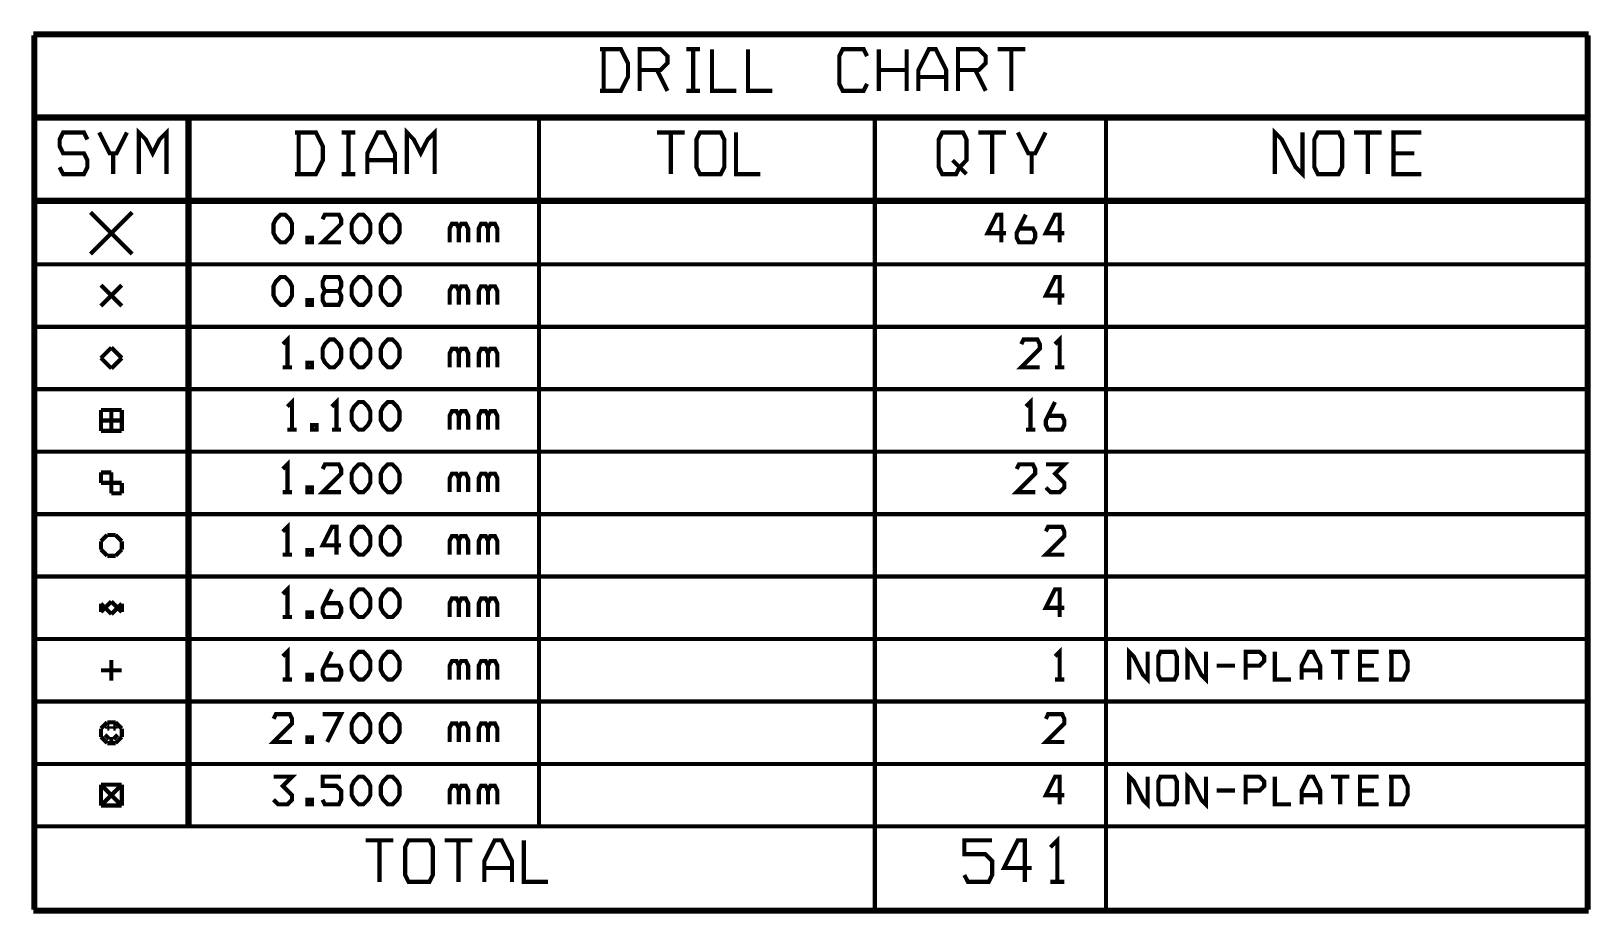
# Model space of a CAD drawing. Extents: x 528 to 725, y 889 to 1036.
# Drawn here: x 544.5 to 639.6, y 889 to 942.9 of the extents above; entities that cross this region are included whole.
import ezdxf

# ---------------------------------------------------------------- set-up
doc = ezdxf.new("R2010")
doc.units = 0
doc.header["$LTSCALE"] = 10
doc.header["$MEASUREMENT"] = 0
doc.layers.add('25-336-0_DRD', color=7, linetype='CONTINUOUS')

msp = doc.modelspace()

# ---------------------------------------------------------------- linework, layer by layer
at = {"layer": '25-336-0_DRD', "const_width": 0.254}
for points in [[(639.499, 942.727), (544.63, 942.727)], [(544.63, 889.26), (544.63, 942.6)], [(639.372, 942.6), (544.757, 942.6)], [(544.757, 889.26), (544.757, 942.6)], [(639.372, 889.26), (639.372, 942.6)], [(639.499, 889.26), (639.499, 942.6)], [(579.205, 939.214), (580.475, 939.214), (580.899, 940.06), (580.899, 940.906), (580.475, 941.754), (579.205, 941.754)], [(579.418, 939.214), (579.418, 941.754)], [(581.618, 940.484), (582.888, 940.484), (583.312, 940.906), (583.312, 941.33), (582.888, 941.754), (581.618, 941.754), (581.618, 939.214)], [(585.301, 941.754), (584.455, 941.754)], [(584.879, 939.214), (584.879, 941.754)], [(587.503, 939.214), (586.022, 939.214), (586.022, 941.754)], [(589.705, 939.214), (588.222, 939.214), (588.222, 941.754)], [(595.484, 939.636), (595.27, 939.214), (594, 939.214), (593.79, 939.636), (593.79, 941.33), (594, 941.754), (595.27, 941.754), (595.484, 941.33)], [(596.203, 939.214), (596.203, 941.754)], [(597.897, 939.214), (597.897, 941.754)], [(600.31, 939.214), (600.31, 940.484), (599.675, 941.754), (599.251, 941.754), (598.616, 940.484), (598.616, 939.214)], [(601.029, 940.484), (602.299, 940.484), (602.723, 940.906), (602.723, 941.33), (602.299, 941.754), (601.029, 941.754), (601.029, 939.214)], [(605.136, 941.754), (603.442, 941.754)], [(604.287, 939.214), (604.287, 941.754)], [(582.677, 940.484), (583.312, 939.214)], [(597.897, 940.484), (596.203, 940.484)], [(600.31, 940.06), (598.616, 940.06)], [(602.088, 940.484), (602.723, 939.214)], [(585.301, 939.214), (584.455, 939.214)], [(639.372, 937.647), (544.757, 937.647)], [(639.372, 937.52), (544.757, 937.52)], [(552.758, 934.134), (552.758, 936.674), (552.334, 936.25), (551.913, 935.404), (551.488, 936.25), (551.064, 936.674), (551.064, 934.134)], [(554.028, 894.34), (554.028, 937.52)], [(554.155, 894.34), (554.155, 937.52)], [(569.108, 934.134), (569.108, 936.674), (568.687, 936.25), (568.263, 935.404), (567.838, 936.25), (567.417, 936.674), (567.417, 934.134)], [(575.471, 894.34), (575.471, 937.52)], [(595.959, 889.26), (595.959, 937.52)], [(610.056, 889.26), (610.056, 937.52)], [(622.047, 936.674), (622.047, 934.134), (621.623, 934.556), (620.777, 936.25), (620.353, 936.674), (620.353, 934.134)], [(547.932, 936.25), (547.722, 936.674), (546.452, 936.674), (546.238, 936.25), (546.238, 935.826), (546.452, 935.404), (547.722, 935.404), (547.932, 934.98), (547.932, 934.556), (547.722, 934.134), (546.452, 934.134), (546.238, 934.556)], [(550.345, 936.674), (549.71, 935.404), (549.286, 935.404), (548.651, 936.674)], [(560.599, 934.134), (561.869, 934.134), (562.294, 934.98), (562.294, 935.826), (561.869, 936.674), (560.599, 936.674)], [(560.813, 934.134), (560.813, 936.674)], [(564.282, 936.674), (563.437, 936.674)], [(563.861, 934.134), (563.861, 936.674)], [(566.695, 934.134), (566.695, 935.404), (566.06, 936.674), (565.639, 936.674), (565.004, 935.404), (565.004, 934.134)], [(584.361, 936.674), (582.667, 936.674)], [(583.513, 934.134), (583.513, 936.674)], [(585.291, 934.134), (585.08, 934.556), (585.08, 936.25), (585.291, 936.674), (586.561, 936.674), (586.774, 936.25), (586.774, 934.556), (586.561, 934.134), (585.291, 934.134)], [(588.974, 934.134), (587.493, 934.134), (587.493, 936.674)], [(599.855, 934.556), (600.066, 934.134), (600.912, 934.134), (601.125, 934.556), (601.547, 934.98), (601.547, 936.25), (601.336, 936.674), (600.066, 936.674), (599.855, 936.25), (599.855, 934.556)], [(603.96, 936.674), (602.268, 936.674)], [(603.114, 934.134), (603.114, 936.674)], [(606.373, 936.674), (605.738, 935.404), (605.316, 935.404), (604.681, 936.674)], [(622.979, 934.134), (622.766, 934.556), (622.766, 936.25), (622.979, 936.674), (624.249, 936.674), (624.46, 936.25), (624.46, 934.556), (624.249, 934.134), (622.979, 934.134)], [(626.873, 936.674), (625.179, 936.674)], [(626.027, 934.134), (626.027, 936.674)], [(629.286, 934.134), (627.592, 934.134), (627.592, 936.674), (629.286, 936.674)], [(549.5, 934.134), (549.5, 935.404)], [(566.695, 934.98), (565.004, 934.98)], [(600.701, 934.98), (601.547, 934.134)], [(605.527, 934.134), (605.527, 935.404)], [(628.862, 935.404), (627.592, 935.404)], [(564.282, 934.134), (563.437, 934.134)], [(639.372, 932.567), (544.757, 932.567)], [(639.372, 932.44), (544.757, 932.44)], [(550.663, 931.805), (548.123, 929.265)], [(550.663, 929.265), (548.123, 931.805)], [(559.708, 929.971), (559.426, 930.253), (559.284, 930.535), (559.284, 931.099), (559.426, 931.381), (559.708, 931.663), (559.99, 931.663), (560.272, 931.381), (560.414, 931.099), (560.414, 930.535), (560.272, 930.253), (559.99, 929.971), (559.708, 929.971)], [(563.406, 929.971), (562.276, 929.971), (563.406, 931.099), (563.406, 931.381), (563.264, 931.663), (562.418, 931.663), (562.276, 931.381)], [(564.478, 929.971), (564.196, 930.253), (564.054, 930.535), (564.054, 931.099), (564.196, 931.381), (564.478, 931.663), (564.76, 931.663), (565.042, 931.381), (565.184, 931.099), (565.184, 930.535), (565.042, 930.253), (564.76, 929.971), (564.478, 929.971)], [(566.256, 929.971), (565.974, 930.253), (565.832, 930.535), (565.832, 931.099), (565.974, 931.381), (566.256, 931.663), (566.538, 931.663), (566.82, 931.381), (566.962, 931.099), (566.962, 930.535), (566.82, 930.253), (566.538, 929.971), (566.256, 929.971)], [(603.96, 930.535), (602.832, 930.535), (603.396, 931.663), (603.678, 931.663), (603.678, 929.971)], [(604.75, 930.817), (605.598, 930.817), (605.738, 930.535), (605.738, 930.253), (605.598, 929.971), (604.75, 929.971), (604.61, 930.253), (604.61, 930.535), (605.174, 931.663)], [(607.516, 930.535), (606.388, 930.535), (606.952, 931.663), (607.234, 931.663), (607.234, 929.971)], [(561.346, 929.971), (561.628, 929.971), (561.628, 930.253), (561.346, 930.253), (561.346, 929.971)], [(571.153, 929.971), (571.153, 930.817), (571.011, 931.099), (570.729, 931.099), (570.587, 930.817), (570.447, 931.099), (570.165, 931.099), (570.023, 930.817), (570.023, 929.971)], [(570.587, 929.971), (570.587, 930.817)], [(572.931, 929.971), (572.931, 930.817), (572.789, 931.099), (572.507, 931.099), (572.365, 930.817), (572.225, 931.099), (571.943, 931.099), (571.801, 930.817), (571.801, 929.971)], [(572.365, 929.971), (572.365, 930.817)], [(639.372, 928.63), (544.757, 928.63)], [(550.028, 927.36), (548.758, 926.09)], [(550.028, 926.09), (548.758, 927.36)], [(559.708, 926.161), (559.426, 926.443), (559.284, 926.725), (559.284, 927.289), (559.426, 927.571), (559.708, 927.853), (559.99, 927.853), (560.272, 927.571), (560.414, 927.289), (560.414, 926.725), (560.272, 926.443), (559.99, 926.161), (559.708, 926.161)], [(563.264, 927.007), (563.406, 927.289), (563.406, 927.571), (563.264, 927.853), (562.418, 927.853), (562.276, 927.571), (562.276, 927.289), (562.418, 927.007), (563.264, 927.007), (563.406, 926.725), (563.406, 926.443), (563.264, 926.161), (562.418, 926.161), (562.276, 926.443), (562.276, 926.725), (562.418, 927.007)], [(564.478, 926.161), (564.196, 926.443), (564.054, 926.725), (564.054, 927.289), (564.196, 927.571), (564.478, 927.853), (564.76, 927.853), (565.042, 927.571), (565.184, 927.289), (565.184, 926.725), (565.042, 926.443), (564.76, 926.161), (564.478, 926.161)], [(566.256, 926.161), (565.974, 926.443), (565.832, 926.725), (565.832, 927.289), (565.974, 927.571), (566.256, 927.853), (566.538, 927.853), (566.82, 927.571), (566.962, 927.289), (566.962, 926.725), (566.82, 926.443), (566.538, 926.161), (566.256, 926.161)], [(607.516, 926.725), (606.388, 926.725), (606.952, 927.853), (607.234, 927.853), (607.234, 926.161)], [(561.346, 926.161), (561.628, 926.161), (561.628, 926.443), (561.346, 926.443), (561.346, 926.161)], [(571.153, 926.161), (571.153, 927.007), (571.011, 927.289), (570.729, 927.289), (570.587, 927.007), (570.447, 927.289), (570.165, 927.289), (570.023, 927.007), (570.023, 926.161)], [(570.587, 926.161), (570.587, 927.007)], [(572.931, 926.161), (572.931, 927.007), (572.789, 927.289), (572.507, 927.289), (572.365, 927.007), (572.225, 927.289), (571.943, 927.289), (571.801, 927.007), (571.801, 926.161)], [(572.365, 926.161), (572.365, 927.007)], [(639.372, 924.82), (544.757, 924.82)], [(549.393, 923.55), (548.758, 922.915)], [(550.028, 922.915), (549.393, 923.55)], [(560.132, 922.351), (560.132, 924.043), (559.85, 923.761)], [(562.7, 922.351), (562.418, 922.633), (562.276, 922.915), (562.276, 923.479), (562.418, 923.761), (562.7, 924.043), (562.982, 924.043), (563.264, 923.761), (563.406, 923.479), (563.406, 922.915), (563.264, 922.633), (562.982, 922.351), (562.7, 922.351)], [(564.478, 922.351), (564.196, 922.633), (564.054, 922.915), (564.054, 923.479), (564.196, 923.761), (564.478, 924.043), (564.76, 924.043), (565.042, 923.761), (565.184, 923.479), (565.184, 922.915), (565.042, 922.633), (564.76, 922.351), (564.478, 922.351)], [(566.256, 922.351), (565.974, 922.633), (565.832, 922.915), (565.832, 923.479), (565.974, 923.761), (566.256, 924.043), (566.538, 924.043), (566.82, 923.761), (566.962, 923.479), (566.962, 922.915), (566.82, 922.633), (566.538, 922.351), (566.256, 922.351)], [(606.02, 922.351), (604.892, 922.351), (606.02, 923.479), (606.02, 923.761), (605.88, 924.043), (605.032, 924.043), (604.892, 923.761)], [(607.234, 922.351), (607.234, 924.043), (606.952, 923.761)], [(548.758, 922.915), (549.393, 922.28)], [(549.393, 922.28), (550.028, 922.915)], [(561.346, 922.351), (561.628, 922.351), (561.628, 922.633), (561.346, 922.633), (561.346, 922.351)], [(571.153, 922.351), (571.153, 923.197), (571.011, 923.479), (570.729, 923.479), (570.587, 923.197), (570.447, 923.479), (570.165, 923.479), (570.023, 923.197), (570.023, 922.351)], [(570.587, 922.351), (570.587, 923.197)], [(572.931, 922.351), (572.931, 923.197), (572.789, 923.479), (572.507, 923.479), (572.365, 923.197), (572.225, 923.479), (571.943, 923.479), (571.801, 923.197), (571.801, 922.351)], [(572.365, 922.351), (572.365, 923.197)], [(560.414, 922.351), (559.85, 922.351)], [(607.516, 922.351), (606.952, 922.351)], [(639.372, 921.01), (544.757, 921.01)], [(548.758, 919.74), (548.758, 918.47)], [(550.028, 919.74), (548.758, 919.74)], [(549.393, 919.74), (549.393, 918.47)], [(550.028, 918.47), (550.028, 919.74)], [(560.414, 918.541), (560.414, 920.233), (560.132, 919.951)], [(563.122, 918.541), (563.122, 920.233), (562.84, 919.951)], [(564.478, 918.541), (564.196, 918.823), (564.054, 919.105), (564.054, 919.669), (564.196, 919.951), (564.478, 920.233), (564.76, 920.233), (565.042, 919.951), (565.184, 919.669), (565.184, 919.105), (565.042, 918.823), (564.76, 918.541), (564.478, 918.541)], [(566.256, 918.541), (565.974, 918.823), (565.832, 919.105), (565.832, 919.669), (565.974, 919.951), (566.256, 920.233), (566.538, 920.233), (566.82, 919.951), (566.962, 919.669), (566.962, 919.105), (566.82, 918.823), (566.538, 918.541), (566.256, 918.541)], [(605.456, 918.541), (605.456, 920.233), (605.174, 919.951)], [(606.528, 919.387), (607.376, 919.387), (607.516, 919.105), (607.516, 918.823), (607.376, 918.541), (606.528, 918.541), (606.388, 918.823), (606.388, 919.105), (606.952, 920.233)], [(550.028, 919.105), (548.758, 919.105)], [(561.628, 918.541), (561.91, 918.541), (561.91, 918.823), (561.628, 918.823), (561.628, 918.541)], [(571.153, 918.541), (571.153, 919.387), (571.011, 919.669), (570.729, 919.669), (570.587, 919.387), (570.447, 919.669), (570.165, 919.669), (570.023, 919.387), (570.023, 918.541)], [(570.587, 918.541), (570.587, 919.387)], [(572.931, 918.541), (572.931, 919.387), (572.789, 919.669), (572.507, 919.669), (572.365, 919.387), (572.225, 919.669), (571.943, 919.669), (571.801, 919.387), (571.801, 918.541)], [(572.365, 918.541), (572.365, 919.387)], [(548.758, 918.47), (550.028, 918.47)], [(560.696, 918.541), (560.132, 918.541)], [(563.406, 918.541), (562.84, 918.541)], [(605.738, 918.541), (605.174, 918.541)], [(639.372, 917.2), (544.757, 917.2)], [(548.758, 915.93), (548.758, 915.295)], [(549.393, 915.93), (548.758, 915.93)], [(549.393, 914.66), (549.393, 915.93)], [(560.132, 914.731), (560.132, 916.423), (559.85, 916.141)], [(563.406, 914.731), (562.276, 914.731), (563.406, 915.859), (563.406, 916.141), (563.264, 916.423), (562.418, 916.423), (562.276, 916.141)], [(564.478, 914.731), (564.196, 915.013), (564.054, 915.295), (564.054, 915.859), (564.196, 916.141), (564.478, 916.423), (564.76, 916.423), (565.042, 916.141), (565.184, 915.859), (565.184, 915.295), (565.042, 915.013), (564.76, 914.731), (564.478, 914.731)], [(566.256, 914.731), (565.974, 915.013), (565.832, 915.295), (565.832, 915.859), (565.974, 916.141), (566.256, 916.423), (566.538, 916.423), (566.82, 916.141), (566.962, 915.859), (566.962, 915.295), (566.82, 915.013), (566.538, 914.731), (566.256, 914.731)], [(605.738, 914.731), (604.61, 914.731), (605.738, 915.859), (605.738, 916.141), (605.598, 916.423), (604.75, 916.423), (604.61, 916.141)], [(606.388, 915.013), (606.67, 914.731), (607.234, 914.731), (607.516, 915.013), (607.516, 915.295), (606.952, 915.859), (607.516, 916.423), (606.388, 916.423)], [(548.758, 915.295), (550.028, 915.295)], [(550.028, 915.295), (550.028, 914.66)], [(561.346, 914.731), (561.628, 914.731), (561.628, 915.013), (561.346, 915.013), (561.346, 914.731)], [(571.153, 914.731), (571.153, 915.577), (571.011, 915.859), (570.729, 915.859), (570.587, 915.577), (570.447, 915.859), (570.165, 915.859), (570.023, 915.577), (570.023, 914.731)], [(570.587, 914.731), (570.587, 915.577)], [(572.931, 914.731), (572.931, 915.577), (572.789, 915.859), (572.507, 915.859), (572.365, 915.577), (572.225, 915.859), (571.943, 915.859), (571.801, 915.577), (571.801, 914.731)], [(572.365, 914.731), (572.365, 915.577)], [(550.028, 914.66), (549.393, 914.66)], [(560.414, 914.731), (559.85, 914.731)], [(639.372, 913.39), (544.757, 913.39)], [(549.139, 912.12), (548.758, 911.739)], [(549.647, 912.12), (549.139, 912.12)], [(550.028, 911.739), (549.647, 912.12)], [(560.132, 910.921), (560.132, 912.613), (559.85, 912.331)], [(563.406, 911.485), (562.276, 911.485), (562.84, 912.613), (563.122, 912.613), (563.122, 910.921)], [(564.478, 910.921), (564.196, 911.203), (564.054, 911.485), (564.054, 912.049), (564.196, 912.331), (564.478, 912.613), (564.76, 912.613), (565.042, 912.331), (565.184, 912.049), (565.184, 911.485), (565.042, 911.203), (564.76, 910.921), (564.478, 910.921)], [(566.256, 910.921), (565.974, 911.203), (565.832, 911.485), (565.832, 912.049), (565.974, 912.331), (566.256, 912.613), (566.538, 912.613), (566.82, 912.331), (566.962, 912.049), (566.962, 911.485), (566.82, 911.203), (566.538, 910.921), (566.256, 910.921)], [(607.516, 910.921), (606.388, 910.921), (607.516, 912.049), (607.516, 912.331), (607.376, 912.613), (606.528, 912.613), (606.388, 912.331)], [(548.758, 911.739), (548.758, 911.231)], [(548.758, 911.231), (549.139, 910.85)], [(549.647, 910.85), (550.028, 911.231)], [(550.028, 911.231), (550.028, 911.739)], [(561.346, 910.921), (561.628, 910.921), (561.628, 911.203), (561.346, 911.203), (561.346, 910.921)], [(571.153, 910.921), (571.153, 911.767), (571.011, 912.049), (570.729, 912.049), (570.587, 911.767), (570.447, 912.049), (570.165, 912.049), (570.023, 911.767), (570.023, 910.921)], [(570.587, 910.921), (570.587, 911.767)], [(572.931, 910.921), (572.931, 911.767), (572.789, 912.049), (572.507, 912.049), (572.365, 911.767), (572.225, 912.049), (571.943, 912.049), (571.801, 911.767), (571.801, 910.921)], [(572.365, 910.921), (572.365, 911.767)], [(549.139, 910.85), (549.647, 910.85)], [(560.414, 910.921), (559.85, 910.921)], [(639.372, 909.58), (544.757, 909.58)], [(560.132, 907.111), (560.132, 908.803), (559.85, 908.521)], [(562.418, 907.957), (563.264, 907.957), (563.406, 907.675), (563.406, 907.393), (563.264, 907.111), (562.418, 907.111), (562.276, 907.393), (562.276, 907.675), (562.84, 908.803)], [(564.478, 907.111), (564.196, 907.393), (564.054, 907.675), (564.054, 908.239), (564.196, 908.521), (564.478, 908.803), (564.76, 908.803), (565.042, 908.521), (565.184, 908.239), (565.184, 907.675), (565.042, 907.393), (564.76, 907.111), (564.478, 907.111)], [(566.256, 907.111), (565.974, 907.393), (565.832, 907.675), (565.832, 908.239), (565.974, 908.521), (566.256, 908.803), (566.538, 908.803), (566.82, 908.521), (566.962, 908.239), (566.962, 907.675), (566.82, 907.393), (566.538, 907.111), (566.256, 907.111)], [(607.516, 907.675), (606.388, 907.675), (606.952, 908.803), (607.234, 908.803), (607.234, 907.111)], [(548.758, 907.421), (549.393, 908.056)], [(548.758, 907.929), (548.758, 907.421)], [(549.393, 907.294), (548.758, 907.929)], [(549.393, 908.056), (550.028, 907.421)], [(550.028, 907.929), (549.393, 907.294)], [(550.028, 907.421), (550.028, 907.929)], [(561.346, 907.111), (561.628, 907.111), (561.628, 907.393), (561.346, 907.393), (561.346, 907.111)], [(571.153, 907.111), (571.153, 907.957), (571.011, 908.239), (570.729, 908.239), (570.587, 907.957), (570.447, 908.239), (570.165, 908.239), (570.023, 907.957), (570.023, 907.111)], [(570.587, 907.111), (570.587, 907.957)], [(572.931, 907.111), (572.931, 907.957), (572.789, 908.239), (572.507, 908.239), (572.365, 907.957), (572.225, 908.239), (571.943, 908.239), (571.801, 907.957), (571.801, 907.111)], [(572.365, 907.111), (572.365, 907.957)], [(560.414, 907.111), (559.85, 907.111)], [(639.372, 905.77), (544.757, 905.77)], [(549.393, 904.5), (549.393, 903.23)], [(560.132, 903.301), (560.132, 904.993), (559.85, 904.711)], [(562.418, 904.147), (563.264, 904.147), (563.406, 903.865), (563.406, 903.583), (563.264, 903.301), (562.418, 903.301), (562.276, 903.583), (562.276, 903.865), (562.84, 904.993)], [(564.478, 903.301), (564.196, 903.583), (564.054, 903.865), (564.054, 904.429), (564.196, 904.711), (564.478, 904.993), (564.76, 904.993), (565.042, 904.711), (565.184, 904.429), (565.184, 903.865), (565.042, 903.583), (564.76, 903.301), (564.478, 903.301)], [(566.256, 903.301), (565.974, 903.583), (565.832, 903.865), (565.832, 904.429), (565.974, 904.711), (566.256, 904.993), (566.538, 904.993), (566.82, 904.711), (566.962, 904.429), (566.962, 903.865), (566.82, 903.583), (566.538, 903.301), (566.256, 903.301)], [(607.234, 903.301), (607.234, 904.993), (606.952, 904.711)], [(612.596, 904.993), (612.596, 903.301), (612.314, 903.583), (611.75, 904.711), (611.468, 904.993), (611.468, 903.301)], [(613.386, 903.301), (613.246, 903.583), (613.246, 904.711), (613.386, 904.993), (614.234, 904.993), (614.374, 904.711), (614.374, 903.583), (614.234, 903.301), (613.386, 903.301)], [(616.152, 904.993), (616.152, 903.301), (615.87, 903.583), (615.306, 904.711), (615.024, 904.993), (615.024, 903.301)], [(618.58, 904.147), (619.426, 904.147), (619.708, 904.429), (619.708, 904.711), (619.426, 904.993), (618.58, 904.993), (618.58, 903.301)], [(621.346, 903.301), (620.358, 903.301), (620.358, 904.993)], [(623.124, 903.301), (623.124, 904.147), (622.7, 904.993), (622.418, 904.993), (621.994, 904.147), (621.994, 903.301)], [(624.902, 904.993), (623.772, 904.993)], [(624.336, 903.301), (624.336, 904.993)], [(626.68, 903.301), (625.55, 903.301), (625.55, 904.993), (626.68, 904.993)], [(627.328, 903.301), (628.174, 903.301), (628.458, 903.865), (628.458, 904.429), (628.174, 904.993), (627.328, 904.993)], [(627.47, 903.301), (627.47, 904.993)], [(550.028, 903.865), (548.758, 903.865)], [(561.346, 903.301), (561.628, 903.301), (561.628, 903.583), (561.346, 903.583), (561.346, 903.301)], [(571.153, 903.301), (571.153, 904.147), (571.011, 904.429), (570.729, 904.429), (570.587, 904.147), (570.447, 904.429), (570.165, 904.429), (570.023, 904.147), (570.023, 903.301)], [(570.587, 903.301), (570.587, 904.147)], [(572.931, 903.301), (572.931, 904.147), (572.789, 904.429), (572.507, 904.429), (572.365, 904.147), (572.225, 904.429), (571.943, 904.429), (571.801, 904.147), (571.801, 903.301)], [(572.365, 903.301), (572.365, 904.147)], [(617.93, 904.147), (616.802, 904.147)], [(623.124, 903.865), (621.994, 903.865)], [(626.396, 904.147), (625.55, 904.147)], [(560.414, 903.301), (559.85, 903.301)], [(607.516, 903.301), (606.952, 903.301)], [(639.372, 901.96), (544.757, 901.96)], [(549.139, 900.69), (548.758, 900.309)], [(549.647, 900.69), (549.139, 900.69)], [(550.028, 900.309), (549.647, 900.69)], [(560.414, 899.491), (559.284, 899.491), (560.414, 900.619), (560.414, 900.901), (560.272, 901.183), (559.426, 901.183), (559.284, 900.901)], [(562.558, 899.491), (563.406, 901.183), (562.276, 901.183)], [(564.478, 899.491), (564.196, 899.773), (564.054, 900.055), (564.054, 900.619), (564.196, 900.901), (564.478, 901.183), (564.76, 901.183), (565.042, 900.901), (565.184, 900.619), (565.184, 900.055), (565.042, 899.773), (564.76, 899.491), (564.478, 899.491)], [(566.256, 899.491), (565.974, 899.773), (565.832, 900.055), (565.832, 900.619), (565.974, 900.901), (566.256, 901.183), (566.538, 901.183), (566.82, 900.901), (566.962, 900.619), (566.962, 900.055), (566.82, 899.773), (566.538, 899.491), (566.256, 899.491)], [(607.516, 899.491), (606.388, 899.491), (607.516, 900.619), (607.516, 900.901), (607.376, 901.183), (606.528, 901.183), (606.388, 900.901)], [(548.758, 900.309), (548.758, 899.801)], [(548.758, 899.801), (549.139, 899.42)], [(549.266, 899.674), (549.012, 899.928)], [(549.139, 900.436), (549.139, 900.309)], [(549.266, 900.436), (549.139, 900.436)], [(549.139, 900.309), (549.266, 900.309)], [(549.266, 900.309), (549.266, 900.436)], [(549.52, 900.436), (549.52, 900.309)], [(549.647, 900.436), (549.52, 900.436)], [(549.52, 900.309), (549.647, 900.309)], [(549.774, 899.928), (549.52, 899.674)], [(549.647, 900.309), (549.647, 900.436)], [(549.647, 899.42), (550.028, 899.801)], [(550.028, 899.801), (550.028, 900.309)], [(561.346, 899.491), (561.628, 899.491), (561.628, 899.773), (561.346, 899.773), (561.346, 899.491)], [(571.153, 899.491), (571.153, 900.337), (571.011, 900.619), (570.729, 900.619), (570.587, 900.337), (570.447, 900.619), (570.165, 900.619), (570.023, 900.337), (570.023, 899.491)], [(570.587, 899.491), (570.587, 900.337)], [(572.931, 899.491), (572.931, 900.337), (572.789, 900.619), (572.507, 900.619), (572.365, 900.337), (572.225, 900.619), (571.943, 900.619), (571.801, 900.337), (571.801, 899.491)], [(572.365, 899.491), (572.365, 900.337)], [(549.139, 899.42), (549.647, 899.42)], [(549.52, 899.674), (549.266, 899.674)], [(639.372, 898.15), (544.757, 898.15)], [(559.284, 895.963), (559.568, 895.681), (560.132, 895.681), (560.414, 895.963), (560.414, 896.245), (559.85, 896.809), (560.414, 897.373), (559.284, 897.373)], [(562.276, 895.963), (562.418, 895.681), (563.264, 895.681), (563.406, 895.963), (563.406, 896.527), (563.122, 896.809), (562.276, 896.809), (562.276, 897.373), (563.406, 897.373)], [(564.478, 895.681), (564.196, 895.963), (564.054, 896.245), (564.054, 896.809), (564.196, 897.091), (564.478, 897.373), (564.76, 897.373), (565.042, 897.091), (565.184, 896.809), (565.184, 896.245), (565.042, 895.963), (564.76, 895.681), (564.478, 895.681)], [(566.256, 895.681), (565.974, 895.963), (565.832, 896.245), (565.832, 896.809), (565.974, 897.091), (566.256, 897.373), (566.538, 897.373), (566.82, 897.091), (566.962, 896.809), (566.962, 896.245), (566.82, 895.963), (566.538, 895.681), (566.256, 895.681)], [(607.516, 896.245), (606.388, 896.245), (606.952, 897.373), (607.234, 897.373), (607.234, 895.681)], [(612.596, 897.373), (612.596, 895.681), (612.314, 895.963), (611.75, 897.091), (611.468, 897.373), (611.468, 895.681)], [(613.386, 895.681), (613.246, 895.963), (613.246, 897.091), (613.386, 897.373), (614.234, 897.373), (614.374, 897.091), (614.374, 895.963), (614.234, 895.681), (613.386, 895.681)], [(616.152, 897.373), (616.152, 895.681), (615.87, 895.963), (615.306, 897.091), (615.024, 897.373), (615.024, 895.681)], [(618.58, 896.527), (619.426, 896.527), (619.708, 896.809), (619.708, 897.091), (619.426, 897.373), (618.58, 897.373), (618.58, 895.681)], [(621.346, 895.681), (620.358, 895.681), (620.358, 897.373)], [(623.124, 895.681), (623.124, 896.527), (622.7, 897.373), (622.418, 897.373), (621.994, 896.527), (621.994, 895.681)], [(624.902, 897.373), (623.772, 897.373)], [(624.336, 895.681), (624.336, 897.373)], [(626.68, 895.681), (625.55, 895.681), (625.55, 897.373), (626.68, 897.373)], [(627.328, 895.681), (628.174, 895.681), (628.458, 896.245), (628.458, 896.809), (628.174, 897.373), (627.328, 897.373)], [(627.47, 895.681), (627.47, 897.373)], [(548.758, 896.88), (548.758, 895.61)], [(550.028, 896.88), (548.758, 896.88)], [(550.028, 896.88), (548.758, 895.61)], [(550.028, 895.61), (548.758, 896.88)], [(550.028, 895.61), (550.028, 896.88)], [(561.346, 895.681), (561.628, 895.681), (561.628, 895.963), (561.346, 895.963), (561.346, 895.681)], [(571.153, 895.681), (571.153, 896.527), (571.011, 896.809), (570.729, 896.809), (570.587, 896.527), (570.447, 896.809), (570.165, 896.809), (570.023, 896.527), (570.023, 895.681)], [(570.587, 895.681), (570.587, 896.527)], [(572.931, 895.681), (572.931, 896.527), (572.789, 896.809), (572.507, 896.809), (572.365, 896.527), (572.225, 896.809), (571.943, 896.809), (571.801, 896.527), (571.801, 895.681)], [(572.365, 895.681), (572.365, 896.527)], [(617.93, 896.527), (616.802, 896.527)], [(623.124, 896.245), (621.994, 896.245)], [(626.396, 896.527), (625.55, 896.527)], [(548.758, 895.61), (550.028, 895.61)], [(639.372, 894.34), (544.757, 894.34)], [(566.591, 893.494), (564.897, 893.494)], [(565.743, 890.954), (565.743, 893.494)], [(567.521, 890.954), (567.31, 891.376), (567.31, 893.07), (567.521, 893.494), (568.791, 893.494), (569.004, 893.07), (569.004, 891.376), (568.791, 890.954), (567.521, 890.954)], [(571.417, 893.494), (569.723, 893.494)], [(570.569, 890.954), (570.569, 893.494)], [(573.83, 890.954), (573.83, 892.224), (573.195, 893.494), (572.771, 893.494), (572.136, 892.224), (572.136, 890.954)], [(576.03, 890.954), (574.549, 890.954), (574.549, 893.494)], [(601.42, 891.376), (601.633, 890.954), (602.903, 890.954), (603.114, 891.376), (603.114, 892.224), (602.69, 892.646), (601.42, 892.646), (601.42, 893.494), (603.114, 893.494)], [(605.527, 891.8), (603.833, 891.8), (604.681, 893.494), (605.103, 893.494), (605.103, 890.954)], [(607.094, 890.954), (607.094, 893.494), (606.67, 893.07)], [(573.83, 891.8), (572.136, 891.8)], [(607.516, 890.954), (606.67, 890.954)], [(639.499, 889.133), (544.63, 889.133)], [(639.372, 889.26), (544.757, 889.26)]]:
    msp.add_lwpolyline(points, dxfattribs=at)

doc.saveas('drawing.dxf')
